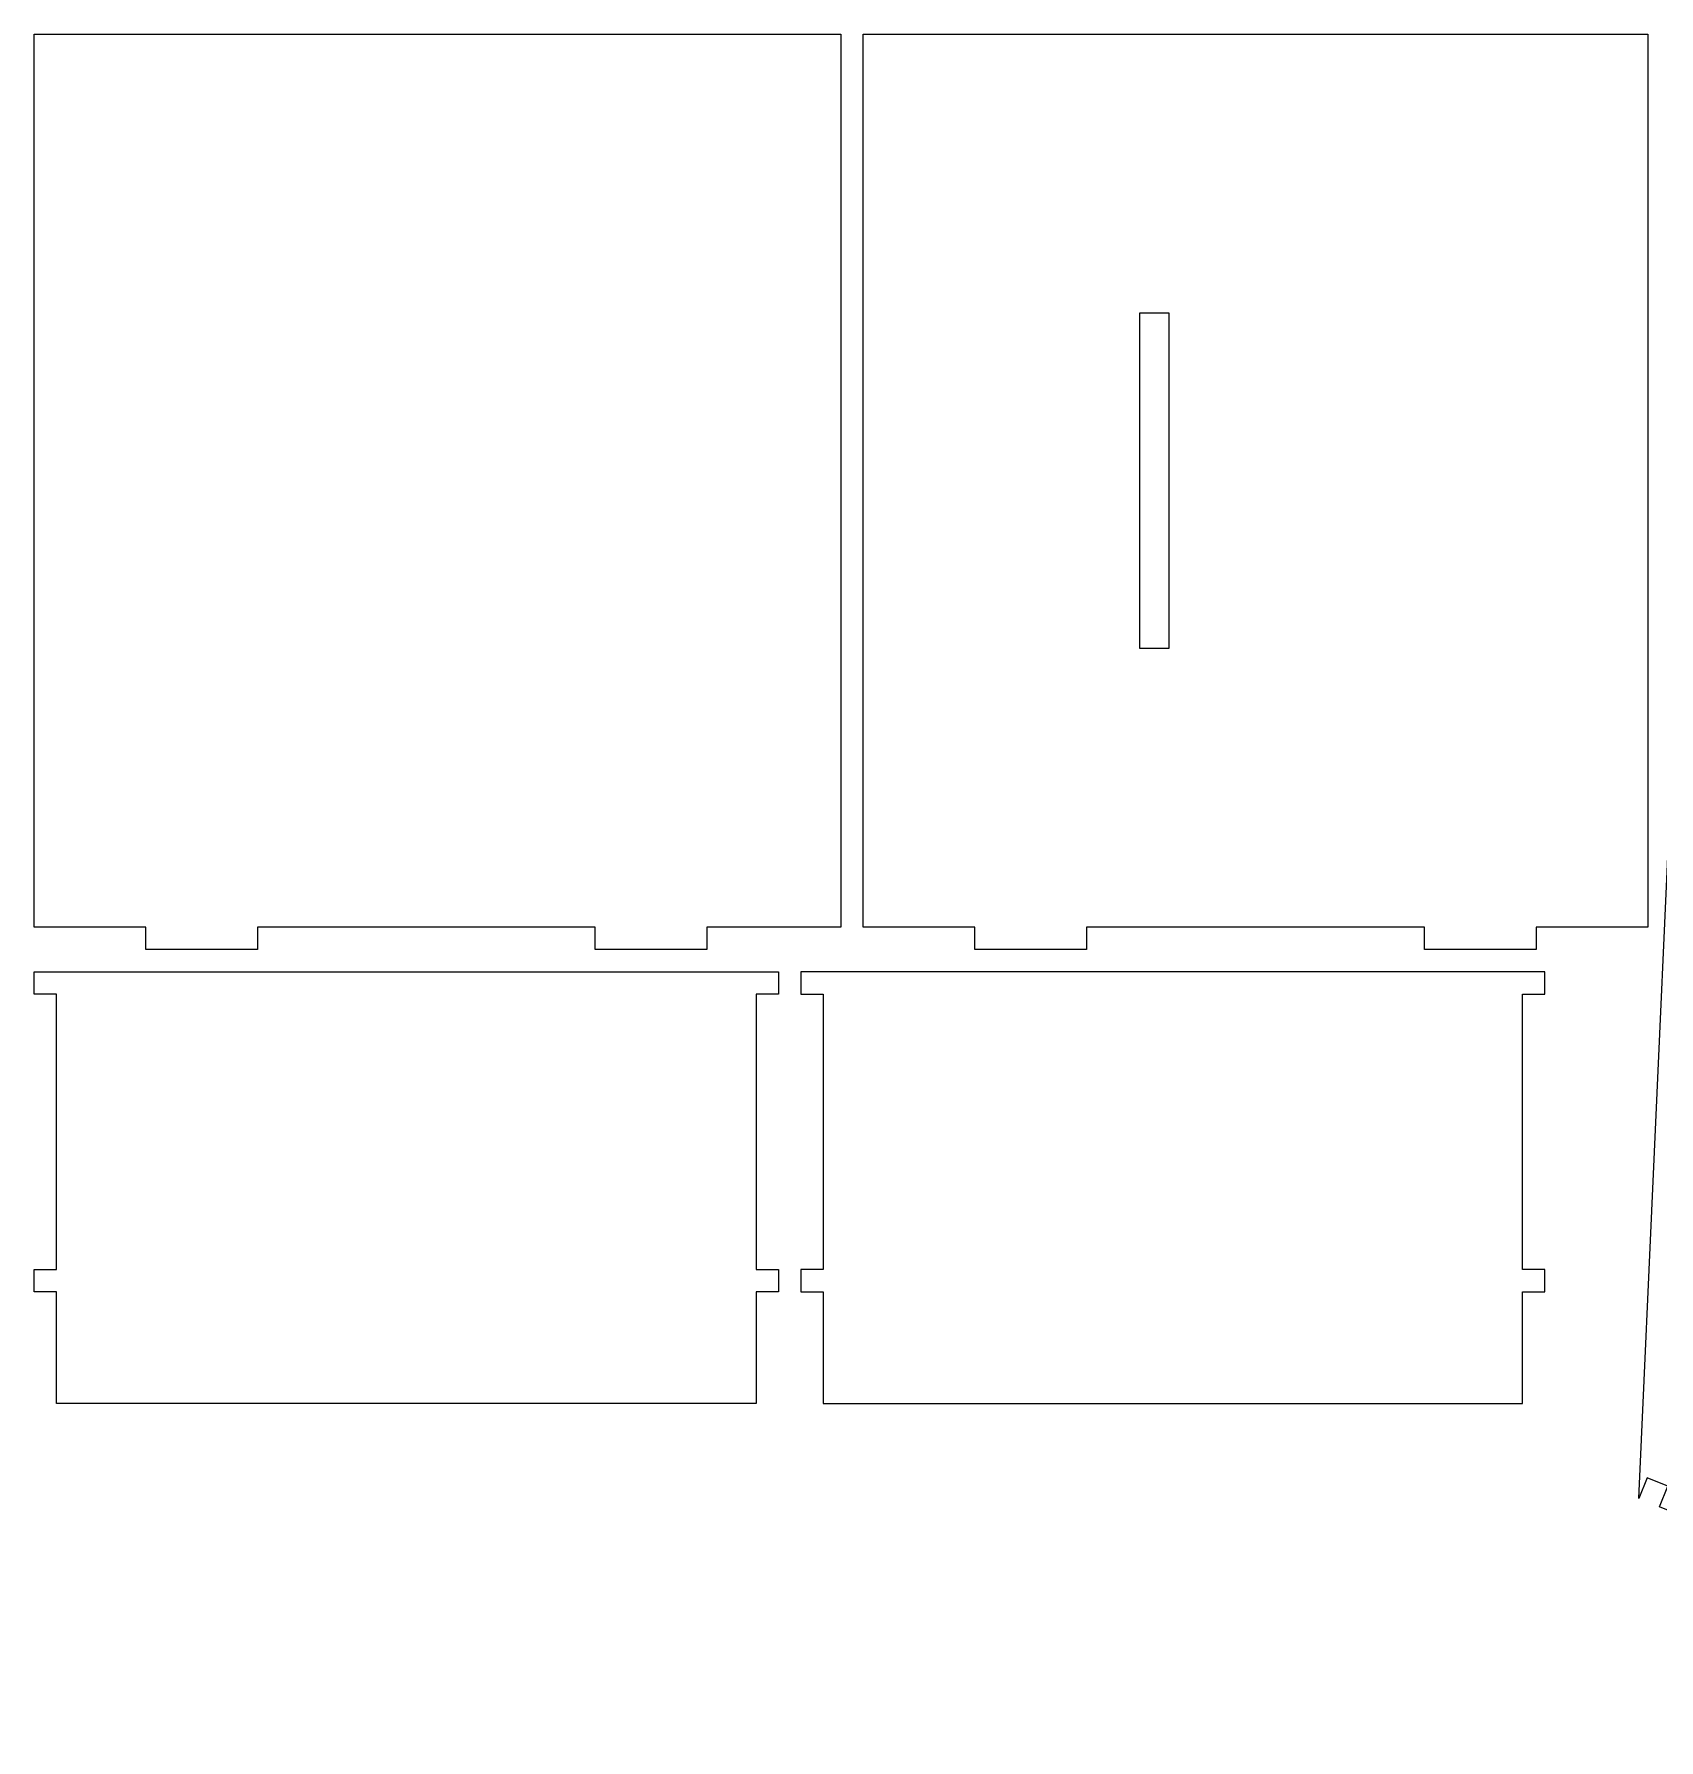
# Model space of a CAD drawing. Header units: millimetres. Extents: x -239 to 239, y -117 to 117.
# Drawn here: x -238.7 to -20.4, y -117.1 to 112.2 of the extents above; entities that cross this region are included whole.
import ezdxf

# ---------------------------------------------------------------- set-up
doc = ezdxf.new("R2010")
doc.units = ezdxf.units.MM
doc.header["$MEASUREMENT"] = 0
doc.layers.add('Camada 1', color=7, linetype='Continuous')

msp = doc.modelspace()

# ---------------------------------------------------------------- linework, layer by layer
at = {"layer": 'Camada 1', "color": 250, "lineweight": 20}
for points, knots in [([(-130.313, -7.8346), (-130.313, -7.8346), (-130.313, 112.1654), (-130.313, 112.1654), (-130.313, 112.1654), (-130.313, 112.1654), (-238.7156, 112.1654), (-238.7156, 112.1654), (-238.7156, 112.1654), (-238.7156, 112.1654), (-238.7156, -7.8346), (-238.7156, -7.8346), (-238.7156, -7.8346), (-238.7156, -7.8346), (-223.7156, -7.8346), (-223.7156, -7.8346), (-223.7156, -7.8346), (-223.7156, -7.8346), (-223.7156, -10.8346), (-223.7156, -10.8346), (-223.7156, -10.8346), (-223.7156, -10.8346), (-208.7156, -10.8346), (-208.7156, -10.8346), (-208.7156, -10.8346), (-208.7156, -10.8346), (-208.7156, -7.8346), (-208.7156, -7.8346), (-208.7156, -7.8346), (-208.7156, -7.8346), (-163.3265, -7.8346), (-163.3265, -7.8346), (-163.3265, -7.8346), (-163.3265, -7.8346), (-163.3265, -10.8346), (-163.3265, -10.8346), (-163.3265, -10.8346), (-163.3265, -10.8346), (-148.3265, -10.8346), (-148.3265, -10.8346), (-148.3265, -10.8346), (-148.3265, -10.8346), (-148.3265, -7.8346), (-148.3265, -7.8346), (-148.3265, -7.8346), (-148.3265, -7.8346), (-130.313, -7.8346), (-130.313, -7.8346)], [0, 0, 0, 0, 0.07692308, 0.07692308, 0.07692308, 0.07692308, 0.15384615, 0.15384615, 0.15384615, 0.15384615, 0.23076923, 0.23076923, 0.23076923, 0.23076923, 0.30769231, 0.30769231, 0.30769231, 0.30769231, 0.38461538, 0.38461538, 0.38461538, 0.38461538, 0.46153846, 0.46153846, 0.46153846, 0.46153846, 0.53846154, 0.53846154, 0.53846154, 0.53846154, 0.61538462, 0.61538462, 0.61538462, 0.61538462, 0.69230769, 0.69230769, 0.69230769, 0.69230769, 0.76923077, 0.76923077, 0.76923077, 0.76923077, 0.84615385, 0.84615385, 0.84615385, 0.84615385, 1, 1, 1, 1]), ([(-97.313, -7.8346), (-97.313, -7.8346), (-51.9078, -7.8346), (-51.9078, -7.8346), (-51.9078, -7.8346), (-51.9078, -7.8346), (-51.9078, -10.8346), (-51.9078, -10.8346), (-51.9078, -10.8346), (-51.9078, -10.8346), (-36.9078, -10.8346), (-36.9078, -10.8346), (-36.9078, -10.8346), (-36.9078, -10.8346), (-36.9078, -7.8346), (-36.9078, -7.8346), (-36.9078, -7.8346), (-36.9078, -7.8346), (-21.9078, -7.8346), (-21.9078, -7.8346), (-21.9078, -7.8346), (-21.9078, -7.8346), (-21.9078, 112.1654), (-21.9078, 112.1654), (-21.9078, 112.1654), (-21.9078, 112.1654), (-127.313, 112.1654), (-127.313, 112.1654), (-127.313, 112.1654), (-127.313, 112.1654), (-127.313, -7.8346), (-127.313, -7.8346), (-127.313, -7.8346), (-127.313, -7.8346), (-112.313, -7.8346), (-112.313, -7.8346), (-112.313, -7.8346), (-112.313, -7.8346), (-112.313, -10.8346), (-112.313, -10.8346), (-112.313, -10.8346), (-112.313, -10.8346), (-97.313, -10.8346), (-97.313, -10.8346), (-97.313, -10.8346), (-97.313, -10.8346), (-97.313, -7.8346), (-97.313, -7.8346)], [0, 0, 0, 0, 0.07692308, 0.07692308, 0.07692308, 0.07692308, 0.15384615, 0.15384615, 0.15384615, 0.15384615, 0.23076923, 0.23076923, 0.23076923, 0.23076923, 0.30769231, 0.30769231, 0.30769231, 0.30769231, 0.38461538, 0.38461538, 0.38461538, 0.38461538, 0.46153846, 0.46153846, 0.46153846, 0.46153846, 0.53846154, 0.53846154, 0.53846154, 0.53846154, 0.61538462, 0.61538462, 0.61538462, 0.61538462, 0.69230769, 0.69230769, 0.69230769, 0.69230769, 0.76923077, 0.76923077, 0.76923077, 0.76923077, 0.84615385, 0.84615385, 0.84615385, 0.84615385, 1, 1, 1, 1]), ([(-86.2033, 74.6654), (-86.2033, 74.6654), (-86.2033, 29.6654), (-86.2033, 29.6654), (-86.2033, 29.6654), (-86.2033, 29.6654), (-90.2033, 29.6654), (-90.2033, 29.6654), (-90.2033, 29.6654), (-90.2033, 29.6654), (-90.2033, 74.6654), (-90.2033, 74.6654), (-90.2033, 74.6654), (-90.2033, 74.6654), (-86.2033, 74.6654), (-86.2033, 74.6654)], [0, 0, 0, 0, 0.2, 0.2, 0.2, 0.2, 0.4, 0.4, 0.4, 0.4, 0.6, 0.6, 0.6, 0.6, 1, 1, 1, 1]), ([(-18.8932, 8.5633), (-18.8932, 8.5633), (-23.0941, -84.6167), (-23.0941, -84.6167), (-23.0941, -84.6167), (-23.0941, -84.6167), (-21.9792, -81.8315), (-21.9792, -81.8315), (-21.9792, -81.8315), (-21.9792, -81.8315), (-19.1941, -82.9465), (-19.1941, -82.9465), (-19.1941, -82.9465), (-19.1941, -82.9465), (-20.309, -85.7316), (-20.309, -85.7316), (-20.309, -85.7316), (-20.309, -85.7316), (14.0466, -99.4845), (14.0466, -99.4845), (14.0466, -99.4845), (14.0466, -99.4845), (15.1615, -96.6994), (15.1615, -96.6994), (15.1615, -96.6994), (15.1615, -96.6994), (17.9466, -97.8143), (17.9466, -97.8143), (17.9466, -97.8143), (17.9466, -97.8143), (16.8317, -100.5994), (16.8317, -100.5994), (16.8317, -100.5994), (16.8317, -100.5994), (33.2936, -107.1893), (33.2936, -107.1893), (33.2936, -107.1893), (33.2936, -107.1893), (33.3437, -107.1413), (33.3437, -107.1413), (33.3437, -107.1413), (32.8695, -109.7569), (33.6166, -112.4188), (35.5274, -114.3989), (35.5274, -114.3989), (37.0238, -115.9495), (39.0567, -116.8702), (41.2119, -116.9579), (41.2119, -116.9579), (43.7196, -117.06), (46.0242, -116.043), (47.8852, -114.4047), (47.8852, -114.4047), (49.5388, -112.9486), (50.89, -110.9999), (51.6687, -108.9421), (51.6687, -108.9421), (51.9137, -108.2949), (52.1044, -107.6403), (52.2527, -106.9771), (52.2527, -106.9771), (52.2853, -106.878), (52.31, -106.7749), (52.3256, -106.668), (52.3256, -106.668), (52.3256, -106.668), (52.3404, -106.5601), (52.3404, -106.5601), (52.3404, -106.5601), (52.4817, -105.841), (52.5764, -105.1118), (52.6387, -104.3708), (52.6387, -104.3708), (52.8498, -101.8607), (52.6758, -99.3003), (53.1302, -96.8167), (53.1302, -96.8167), (53.5881, -94.3121), (54.4108, -91.8492), (55.8104, -89.7065), (55.8104, -89.7065), (57.7818, -86.6885), (64.1049, -81.1073), (67.5062, -85.1402), (67.5062, -85.1402), (68.8114, -86.6874), (68.7801, -88.9705), (67.4262, -90.4783), (67.4262, -90.4783), (66.9091, -91.0542), (66.0597, -91.1949), (65.3821, -90.8244), (65.3821, -90.8244), (64.9585, -90.5931), (64.6687, -90.1999), (64.5594, -89.7555), (64.5594, -89.7555), (66.2921, -88.7924), (65.4939, -86.5602), (63.9978, -86.1382), (63.9978, -86.1382), (61.7929, -85.5166), (60.5779, -88.2431), (60.8922, -90.2039), (60.8922, -90.2039), (61.1483, -91.8013), (62.1228, -93.2444), (63.6137, -94.059), (63.6137, -94.059), (65.7886, -95.2472), (68.5104, -94.7855), (70.1679, -92.9398), (70.1679, -92.9398), (71.8322, -91.0866), (72.4495, -88.6181), (72.0111, -86.3073), (72.0111, -86.3073), (74.3011, -86.8439), (76.7937, -86.3325), (78.7162, -84.7488), (78.7162, -84.7488), (80.631, -83.1717), (81.2084, -80.472), (80.1142, -78.2484), (80.1142, -78.2484), (79.3639, -76.724), (77.9637, -75.6889), (76.3787, -75.3649), (76.3787, -75.3649), (74.4331, -74.9672), (71.6573, -76.0647), (72.1841, -78.2941), (72.1841, -78.2941), (72.5419, -79.8069), (74.7381, -80.6996), (75.7742, -79.0095), (75.7742, -79.0095), (76.2135, -79.1377), (76.594, -79.444), (76.8071, -79.8771), (76.8071, -79.8771), (77.1482, -80.57), (76.9714, -81.4125), (76.374, -81.9046), (76.374, -81.9046), (74.8097, -83.1929), (72.5275, -83.1267), (71.0374, -81.7566), (71.0374, -81.7566), (67.1533, -78.1863), (72.9993, -72.1072), (76.0987, -70.2664), (76.0987, -70.2664), (78.2992, -68.9596), (80.7949, -68.2427), (83.3167, -67.8921), (83.3167, -67.8921), (85.8175, -67.5441), (88.3682, -67.8272), (90.8849, -67.7235), (90.8849, -67.7235), (91.628, -67.6929), (92.3605, -67.6294), (93.085, -67.5189), (93.085, -67.5189), (93.085, -67.5189), (93.1934, -67.5087), (93.1934, -67.5087), (93.1934, -67.5087), (93.3009, -67.4977), (93.4049, -67.4774), (93.5053, -67.4491), (93.5053, -67.4491), (94.1743, -67.3292), (94.8364, -67.1666), (95.4935, -66.9495), (95.4935, -66.9495), (97.5827, -66.2593), (99.5872, -64.9926), (101.1126, -63.4026), (101.1126, -63.4026), (102.8289, -61.6132), (103.9433, -59.3542), (103.9483, -56.8444), (103.9483, -56.8444), (103.9527, -54.6874), (103.1195, -52.617), (101.6343, -51.0558), (101.6343, -51.0558), (99.7375, -49.0622), (97.1099, -48.2023), (94.4765, -48.5644), (94.4765, -48.5644), (94.4765, -48.5644), (94.5266, -48.5164), (94.5266, -48.5164), (94.5266, -48.5164), (94.5266, -48.5164), (88.6453, -31.7882), (88.6453, -31.7882), (88.6453, -31.7882), (88.6453, -31.7882), (85.8151, -32.7832), (85.8151, -32.7832), (85.8151, -32.7832), (85.8151, -32.7832), (84.8201, -29.953), (84.8201, -29.953), (84.8201, -29.953), (84.8201, -29.953), (87.6502, -28.958), (87.6502, -28.958), (87.6502, -28.958), (87.6502, -28.958), (75.3762, 5.9532), (75.3762, 5.9532), (75.3762, 5.9532), (75.3762, 5.9532), (72.546, 4.9582), (72.546, 4.9582), (72.546, 4.9582), (72.546, 4.9582), (71.5509, 7.7884), (71.5509, 7.7884), (71.5509, 7.7884), (71.5509, 7.7884), (74.3812, 8.7834), (74.3812, 8.7834), (74.3812, 8.7834), (74.3812, 8.7834), (-18.8932, 8.5633), (-18.8932, 8.5633)], [0, 0, 0, 0, 0.01694915, 0.01694915, 0.01694915, 0.01694915, 0.03389831, 0.03389831, 0.03389831, 0.03389831, 0.05084746, 0.05084746, 0.05084746, 0.05084746, 0.06779661, 0.06779661, 0.06779661, 0.06779661, 0.08474576, 0.08474576, 0.08474576, 0.08474576, 0.10169492, 0.10169492, 0.10169492, 0.10169492, 0.11864407, 0.11864407, 0.11864407, 0.11864407, 0.13559322, 0.13559322, 0.13559322, 0.13559322, 0.15254237, 0.15254237, 0.15254237, 0.15254237, 0.16949153, 0.16949153, 0.16949153, 0.16949153, 0.18644068, 0.18644068, 0.18644068, 0.18644068, 0.20338983, 0.20338983, 0.20338983, 0.20338983, 0.22033898, 0.22033898, 0.22033898, 0.22033898, 0.23728814, 0.23728814, 0.23728814, 0.23728814, 0.25423729, 0.25423729, 0.25423729, 0.25423729, 0.27118644, 0.27118644, 0.27118644, 0.27118644, 0.28813559, 0.28813559, 0.28813559, 0.28813559, 0.30508475, 0.30508475, 0.30508475, 0.30508475, 0.3220339, 0.3220339, 0.3220339, 0.3220339, 0.33898305, 0.33898305, 0.33898305, 0.33898305, 0.3559322, 0.3559322, 0.3559322, 0.3559322, 0.37288136, 0.37288136, 0.37288136, 0.37288136, 0.38983051, 0.38983051, 0.38983051, 0.38983051, 0.40677966, 0.40677966, 0.40677966, 0.40677966, 0.42372881, 0.42372881, 0.42372881, 0.42372881, 0.44067797, 0.44067797, 0.44067797, 0.44067797, 0.45762712, 0.45762712, 0.45762712, 0.45762712, 0.47457627, 0.47457627, 0.47457627, 0.47457627, 0.49152542, 0.49152542, 0.49152542, 0.49152542, 0.50847458, 0.50847458, 0.50847458, 0.50847458, 0.52542373, 0.52542373, 0.52542373, 0.52542373, 0.54237288, 0.54237288, 0.54237288, 0.54237288, 0.55932203, 0.55932203, 0.55932203, 0.55932203, 0.57627119, 0.57627119, 0.57627119, 0.57627119, 0.59322034, 0.59322034, 0.59322034, 0.59322034, 0.61016949, 0.61016949, 0.61016949, 0.61016949, 0.62711864, 0.62711864, 0.62711864, 0.62711864, 0.6440678, 0.6440678, 0.6440678, 0.6440678, 0.66101695, 0.66101695, 0.66101695, 0.66101695, 0.6779661, 0.6779661, 0.6779661, 0.6779661, 0.69491525, 0.69491525, 0.69491525, 0.69491525, 0.71186441, 0.71186441, 0.71186441, 0.71186441, 0.72881356, 0.72881356, 0.72881356, 0.72881356, 0.74576271, 0.74576271, 0.74576271, 0.74576271, 0.76271186, 0.76271186, 0.76271186, 0.76271186, 0.77966102, 0.77966102, 0.77966102, 0.77966102, 0.79661017, 0.79661017, 0.79661017, 0.79661017, 0.81355932, 0.81355932, 0.81355932, 0.81355932, 0.83050847, 0.83050847, 0.83050847, 0.83050847, 0.84745763, 0.84745763, 0.84745763, 0.84745763, 0.86440678, 0.86440678, 0.86440678, 0.86440678, 0.88135593, 0.88135593, 0.88135593, 0.88135593, 0.89830508, 0.89830508, 0.89830508, 0.89830508, 0.91525424, 0.91525424, 0.91525424, 0.91525424, 0.93220339, 0.93220339, 0.93220339, 0.93220339, 0.94915254, 0.94915254, 0.94915254, 0.94915254, 0.96610169, 0.96610169, 0.96610169, 0.96610169, 1, 1, 1, 1]), ([(-235.7156, -71.8406), (-235.7156, -71.8406), (-141.7156, -71.8406), (-141.7156, -71.8406), (-141.7156, -71.8406), (-141.7156, -71.8406), (-141.7156, -56.8406), (-141.7156, -56.8406), (-141.7156, -56.8406), (-141.7156, -56.8406), (-138.7156, -56.8406), (-138.7156, -56.8406), (-138.7156, -56.8406), (-138.7156, -56.8406), (-138.7156, -53.8406), (-138.7156, -53.8406), (-138.7156, -53.8406), (-138.7156, -53.8406), (-141.7156, -53.8406), (-141.7156, -53.8406), (-141.7156, -53.8406), (-141.7156, -53.8406), (-141.7156, -16.8346), (-141.7156, -16.8346), (-141.7156, -16.8346), (-141.7156, -16.8346), (-138.7156, -16.8346), (-138.7156, -16.8346), (-138.7156, -16.8346), (-138.7156, -16.8346), (-138.7156, -13.8346), (-138.7156, -13.8346), (-138.7156, -13.8346), (-138.7156, -13.8346), (-238.7156, -13.8346), (-238.7156, -13.8346), (-238.7156, -13.8346), (-238.7156, -13.8346), (-238.7156, -16.8346), (-238.7156, -16.8346), (-238.7156, -16.8346), (-238.7156, -16.8346), (-235.7156, -16.8346), (-235.7156, -16.8346), (-235.7156, -16.8346), (-235.7156, -16.8346), (-235.7156, -53.8406), (-235.7156, -53.8406), (-235.7156, -53.8406), (-235.7156, -53.8406), (-238.7156, -53.8406), (-238.7156, -53.8406), (-238.7156, -53.8406), (-238.7156, -53.8406), (-238.7156, -56.8406), (-238.7156, -56.8406), (-238.7156, -56.8406), (-238.7156, -56.8406), (-235.7156, -56.8406), (-235.7156, -56.8406), (-235.7156, -56.8406), (-235.7156, -56.8406), (-235.7156, -71.8406), (-235.7156, -71.8406)], [0, 0, 0, 0, 0.05882353, 0.05882353, 0.05882353, 0.05882353, 0.11764706, 0.11764706, 0.11764706, 0.11764706, 0.17647059, 0.17647059, 0.17647059, 0.17647059, 0.23529412, 0.23529412, 0.23529412, 0.23529412, 0.29411765, 0.29411765, 0.29411765, 0.29411765, 0.35294118, 0.35294118, 0.35294118, 0.35294118, 0.41176471, 0.41176471, 0.41176471, 0.41176471, 0.47058824, 0.47058824, 0.47058824, 0.47058824, 0.52941176, 0.52941176, 0.52941176, 0.52941176, 0.58823529, 0.58823529, 0.58823529, 0.58823529, 0.64705882, 0.64705882, 0.64705882, 0.64705882, 0.70588235, 0.70588235, 0.70588235, 0.70588235, 0.76470588, 0.76470588, 0.76470588, 0.76470588, 0.82352941, 0.82352941, 0.82352941, 0.82352941, 0.88235294, 0.88235294, 0.88235294, 0.88235294, 1, 1, 1, 1]), ([(-38.7156, -71.8406), (-38.7156, -71.8406), (-132.7156, -71.8406), (-132.7156, -71.8406), (-132.7156, -71.8406), (-132.7156, -71.8406), (-132.7156, -56.8406), (-132.7156, -56.8406), (-132.7156, -56.8406), (-132.7156, -56.8406), (-135.7156, -56.8406), (-135.7156, -56.8406), (-135.7156, -56.8406), (-135.7156, -56.8406), (-135.7156, -53.8406), (-135.7156, -53.8406), (-135.7156, -53.8406), (-135.7156, -53.8406), (-132.7156, -53.8406), (-132.7156, -53.8406), (-132.7156, -53.8406), (-132.7156, -53.8406), (-132.7156, -16.8346), (-132.7156, -16.8346), (-132.7156, -16.8346), (-132.7156, -16.8346), (-135.7156, -16.8346), (-135.7156, -16.8346), (-135.7156, -16.8346), (-135.7156, -16.8346), (-135.7156, -13.8346), (-135.7156, -13.8346), (-135.7156, -13.8346), (-135.7156, -13.8346), (-35.7156, -13.8346), (-35.7156, -13.8346), (-35.7156, -13.8346), (-35.7156, -13.8346), (-35.7156, -16.8346), (-35.7156, -16.8346), (-35.7156, -16.8346), (-35.7156, -16.8346), (-38.7156, -16.8346), (-38.7156, -16.8346), (-38.7156, -16.8346), (-38.7156, -16.8346), (-38.7156, -53.8406), (-38.7156, -53.8406), (-38.7156, -53.8406), (-38.7156, -53.8406), (-35.7156, -53.8406), (-35.7156, -53.8406), (-35.7156, -53.8406), (-35.7156, -53.8406), (-35.7156, -56.8406), (-35.7156, -56.8406), (-35.7156, -56.8406), (-35.7156, -56.8406), (-38.7156, -56.8406), (-38.7156, -56.8406), (-38.7156, -56.8406), (-38.7156, -56.8406), (-38.7156, -71.8406), (-38.7156, -71.8406)], [0, 0, 0, 0, 0.05882353, 0.05882353, 0.05882353, 0.05882353, 0.11764706, 0.11764706, 0.11764706, 0.11764706, 0.17647059, 0.17647059, 0.17647059, 0.17647059, 0.23529412, 0.23529412, 0.23529412, 0.23529412, 0.29411765, 0.29411765, 0.29411765, 0.29411765, 0.35294118, 0.35294118, 0.35294118, 0.35294118, 0.41176471, 0.41176471, 0.41176471, 0.41176471, 0.47058824, 0.47058824, 0.47058824, 0.47058824, 0.52941176, 0.52941176, 0.52941176, 0.52941176, 0.58823529, 0.58823529, 0.58823529, 0.58823529, 0.64705882, 0.64705882, 0.64705882, 0.64705882, 0.70588235, 0.70588235, 0.70588235, 0.70588235, 0.76470588, 0.76470588, 0.76470588, 0.76470588, 0.82352941, 0.82352941, 0.82352941, 0.82352941, 0.88235294, 0.88235294, 0.88235294, 0.88235294, 1, 1, 1, 1])]:
    msp.add_open_spline(points, degree=3, knots=knots, dxfattribs=at)

doc.saveas('drawing.dxf')
